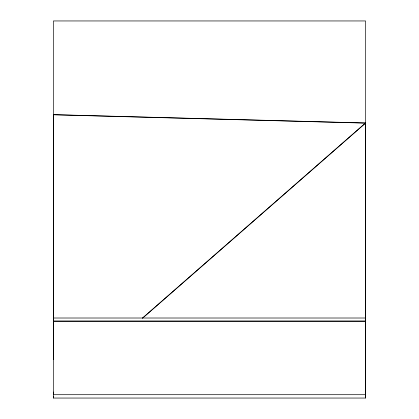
<?xml version="1.0" encoding="UTF-8"?>
<svg xmlns="http://www.w3.org/2000/svg" width="419" height="419" viewBox="0 0 419 419"><rect width="100%" height="100%" fill="white"/><g stroke="black" fill="none" stroke-linecap="round" stroke-linejoin="round"><path stroke-width="0.63" d="M53.443 318.189L53.459 114.78L365.53 123.113L142.575 318.136M365.588 394.97L365.588 318.011L53.412 318.011L53.423 359.633M53.412 398.05L53.412 20.95L365.588 20.95L365.588 398.05L53.412 398.05L53.423 396.185M53.412 393.85L53.423 392.011M53.412 116.712L53.464 114.649L365.536 122.982L365.478 125.045L365.478 123.066L142.523 318.089M53.412 320.959L365.588 320.959M53.412 321.352L365.588 321.352M53.412 394.703L365.588 394.703M365.504 124.014L365.478 122.935L365.562 318.189M365.588 391.906L365.588 398.024M365.578 359.921L365.588 394.677"/></g></svg>
